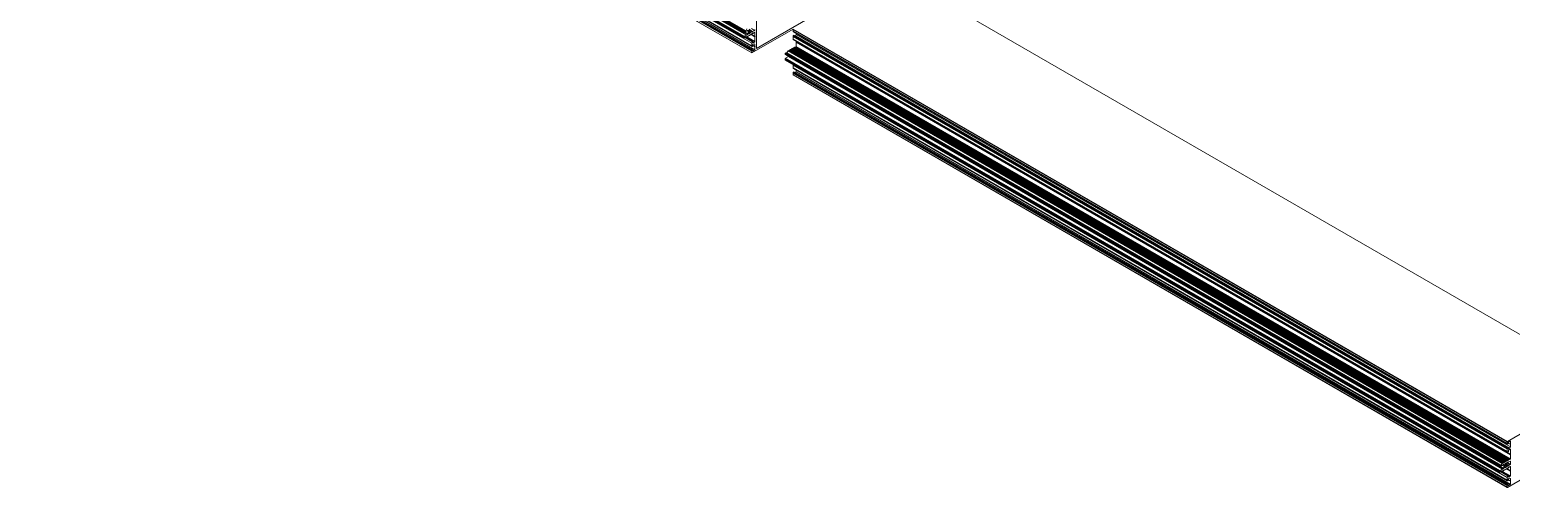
# Model space of a CAD drawing. Header units: millimetres. Extents: x 39 to 459, y 26 to 647.
# Drawn here: x 133.33 to 153.13, y 206.96 to 213.08 of the extents above; entities that cross this region are included whole.
import ezdxf

# ---------------------------------------------------------------- set-up
doc = ezdxf.new("R2010")
doc.units = ezdxf.units.MM
doc.layers.add('ANTET', color=7, linetype='Continuous')

# ---------------------------------------------------------------- blocks, each defined once
blk = doc.blocks.new('Kayıt Montajı')
at = {"color": 7, "linetype": 'Continuous', "lineweight": 15}
for p, q in [((11268.895, 2100.791), (11278.441, 2095.28)), ((11268.895, 2100.78), (11278.441, 2095.269)), ((11268.895, 2100.716), (11278.441, 2095.205)), ((11268.895, 2100.705), (11278.441, 2095.194)), ((11268.896, 2100.779), (11278.442, 2095.268)), ((11268.896, 2100.718), (11278.442, 2095.208)), ((11268.896, 2100.704), (11278.442, 2095.193)), ((11268.897, 2100.795), (11278.443, 2095.284)), ((11268.9, 2100.776), (11278.446, 2095.265)), ((11268.9, 2100.726), (11278.446, 2095.215)), ((11268.901, 2100.727), (11278.447, 2095.216)), ((11268.904, 2100.798), (11278.45, 2095.288)), ((11278.451, 2095.288), (11268.905, 2100.798)), ((11268.918, 2100.798), (11278.464, 2095.288)), ((11268.92, 2100.8), (11278.466, 2095.289)), ((11268.929, 2100.743), (11278.475, 2095.232)), ((11268.936, 2100.747), (11278.482, 2095.236)), ((11269.001, 2100.635), (11278.547, 2095.125)), ((11269.001, 2100.601), (11278.547, 2095.09)), ((11269.001, 2100.601), (11278.547, 2095.09)), ((11269.001, 2100.528), (11278.547, 2095.017)), ((11269.001, 2100.528), (11278.547, 2095.017)), ((11269.001, 2100.506), (11278.547, 2094.995)), ((11269.002, 2100.593), (11278.548, 2095.082)), ((11269.002, 2100.537), (11278.548, 2095.026)), ((11269.002, 2100.504), (11278.548, 2094.993)), ((11269.003, 2100.591), (11278.549, 2095.08)), ((11269.005, 2100.542), (11278.551, 2095.031)), ((11269.012, 2100.546), (11278.558, 2095.035)), ((11278.559, 2095.035), (11269.013, 2100.546)), ((11269.041, 2100.543), (11278.587, 2095.033)), ((11269.044, 2100.547), (11278.59, 2095.036)), ((11289.968, 2090.564), (11280.422, 2096.075)), ((11289.97, 2090.564), (11280.424, 2096.075)), ((11279.698, 2095.681), (11278.611, 2095.054)), ((11278.611, 2095.054), (11278.611, 2095.617)), ((11278.441, 2095.269), (11278.441, 2095.28)), ((11278.443, 2095.284), (11278.45, 2095.288)), ((11278.484, 2095.287), (11278.447, 2095.265)), ((11278.452, 2095.286), (11278.452, 2095.283)), ((11278.454, 2095.281), (11278.464, 2095.288)), ((11278.466, 2095.289), (11278.48, 2095.314)), ((11278.488, 2095.295), (11278.484, 2095.287)), ((11278.487, 2095.293), (11278.491, 2095.291)), ((11278.491, 2095.291), (11278.488, 2095.295)), ((11278.501, 2095.296), (11278.491, 2095.291)), ((11278.501, 2095.247), (11278.501, 2095.296)), ((11278.513, 2095.303), (11278.522, 2095.309)), ((11278.513, 2095.254), (11278.513, 2095.303)), ((11278.513, 2095.298), (11278.551, 2095.276)), ((11278.513, 2095.284), (11278.539, 2095.269)), ((11278.513, 2095.276), (11278.532, 2095.265)), ((11278.515, 2095.305), (11278.558, 2095.28)), ((11278.551, 2095.276), (11278.539, 2095.269)), ((11279.1, 2095.312), (11278.549, 2094.994)), ((11278.555, 2095.272), (11278.551, 2095.276)), ((11278.558, 2095.28), (11278.555, 2095.272)), ((11278.584, 2095.295), (11278.558, 2095.28)), ((11288.645, 2089.798), (11279.099, 2095.308)), ((11279.099, 2095.308), (11279.099, 2095.286)), ((11288.645, 2089.776), (11279.099, 2095.286)), ((11288.645, 2089.775), (11279.099, 2095.286)), ((11279.099, 2095.286), (11279.099, 2095.286)), ((11279.099, 2095.286), (11279.099, 2095.278)), ((11288.645, 2089.767), (11279.099, 2095.278)), ((11279.1, 2095.276), (11288.646, 2089.765)), ((11288.647, 2089.801), (11279.101, 2095.312)), ((11278.441, 2095.194), (11278.441, 2095.205)), ((11278.446, 2095.265), (11278.442, 2095.268)), ((11278.442, 2095.208), (11278.446, 2095.215)), ((11278.45, 2095.197), (11278.443, 2095.193)), ((11278.447, 2095.216), (11278.475, 2095.232)), ((11278.451, 2095.268), (11278.494, 2095.243)), ((11278.452, 2095.204), (11278.452, 2095.201)), ((11278.464, 2095.214), (11278.454, 2095.208)), ((11278.562, 2095.145), (11278.454, 2095.208)), ((11278.458, 2095.272), (11278.501, 2095.247)), ((11278.48, 2095.206), (11278.466, 2095.214)), ((11278.466, 2095.214), (11278.48, 2095.206)), ((11278.475, 2095.232), (11278.478, 2095.228)), ((11278.478, 2095.228), (11278.482, 2095.236)), ((11278.482, 2095.236), (11278.494, 2095.243)), ((11278.489, 2095.215), (11278.485, 2095.208)), ((11278.497, 2095.216), (11278.493, 2095.218)), ((11278.493, 2095.218), (11278.497, 2095.216)), ((11278.494, 2095.243), (11278.497, 2095.239)), ((11278.497, 2095.239), (11278.501, 2095.247)), ((11278.506, 2095.225), (11278.502, 2095.218)), ((11278.514, 2095.225), (11278.51, 2095.228)), ((11278.51, 2095.228), (11278.514, 2095.225)), ((11278.513, 2095.262), (11278.52, 2095.258)), ((11278.516, 2095.25), (11278.513, 2095.254)), ((11278.52, 2095.258), (11278.516, 2095.25)), ((11278.523, 2095.235), (11278.519, 2095.228)), ((11278.532, 2095.265), (11278.52, 2095.258)), ((11278.531, 2095.235), (11278.527, 2095.238)), ((11278.527, 2095.238), (11278.531, 2095.235)), ((11278.535, 2095.261), (11278.532, 2095.265)), ((11278.539, 2095.269), (11278.535, 2095.261)), ((11278.54, 2095.245), (11278.536, 2095.238)), ((11278.537, 2095.24), (11278.59, 2095.209)), ((11278.54, 2095.245), (11278.59, 2095.216)), ((11278.54, 2095.245), (11278.593, 2095.215)), ((11278.548, 2095.245), (11278.544, 2095.247)), ((11278.544, 2095.247), (11278.548, 2095.245)), ((11278.547, 2095.09), (11278.547, 2095.125)), ((11278.548, 2095.082), (11278.547, 2095.09)), ((11278.558, 2095.084), (11278.551, 2095.08)), ((11278.557, 2095.255), (11278.553, 2095.248)), ((11278.558, 2095.143), (11278.561, 2095.145)), ((11278.56, 2095.103), (11278.56, 2095.088)), ((11278.56, 2095.099), (11278.59, 2095.082)), ((11278.56, 2095.099), (11278.593, 2095.08)), ((11278.56, 2095.092), (11278.59, 2095.074)), ((11278.565, 2095.255), (11278.561, 2095.257)), ((11278.561, 2095.257), (11278.565, 2095.255)), ((11278.579, 2095.116), (11278.562, 2095.106)), ((11278.563, 2095.144), (11278.563, 2095.13)), ((11278.565, 2095.129), (11278.587, 2095.142)), ((11278.573, 2095.264), (11278.57, 2095.257)), ((11278.587, 2095.273), (11278.575, 2095.266)), ((11278.59, 2095.11), (11278.579, 2095.116)), ((11278.579, 2095.116), (11278.59, 2095.11)), ((11278.59, 2095.216), (11278.59, 2095.272)), ((11278.593, 2095.215), (11278.59, 2095.216)), ((11278.59, 2095.209), (11278.593, 2095.215)), ((11278.59, 2095.145), (11278.59, 2095.209)), ((11278.59, 2095.082), (11278.59, 2095.11)), ((11278.593, 2095.08), (11278.59, 2095.082)), ((11278.59, 2095.074), (11278.593, 2095.08)), ((11288.645, 2089.711), (11279.099, 2095.222)), ((11279.099, 2095.222), (11279.099, 2095.213)), ((11288.645, 2089.702), (11279.099, 2095.213)), ((11288.645, 2089.702), (11279.099, 2095.213)), ((11279.099, 2095.213), (11279.099, 2095.213)), ((11279.099, 2095.213), (11279.099, 2095.179)), ((11288.645, 2089.668), (11279.099, 2095.179)), ((11279.109, 2095.231), (11279.102, 2095.227)), ((11288.648, 2089.717), (11279.102, 2095.227)), ((11279.102, 2095.172), (11288.648, 2089.661)), ((11288.655, 2089.72), (11279.109, 2095.231)), ((11288.657, 2089.721), (11279.111, 2095.231)), ((11279.13, 2095.224), (11279.127, 2095.222)), ((11279.141, 2095.242), (11279.13, 2095.224)), ((11288.676, 2089.713), (11279.13, 2095.224)), ((11279.141, 2095.252), (11279.141, 2095.242)), ((11288.687, 2089.731), (11279.141, 2095.242)), ((11279.141, 2095.149), (11279.141, 2095.143)), ((11288.687, 2089.632), (11279.141, 2095.143)), ((11279.141, 2095.143), (11279.144, 2095.141)), ((11279.144, 2095.141), (11279.141, 2095.136)), ((11288.687, 2089.625), (11279.141, 2095.136)), ((11279.141, 2095.136), (11279.141, 2095.081)), ((11288.687, 2089.57), (11279.141, 2095.081)), ((11288.69, 2089.63), (11279.144, 2095.141)), ((11278.547, 2095.017), (11278.548, 2095.026)), ((11278.547, 2094.995), (11278.547, 2095.017)), ((11278.551, 2095.031), (11278.558, 2095.035)), ((11278.56, 2095.034), (11278.56, 2095.019)), ((11278.562, 2095.018), (11278.587, 2095.033)), ((11278.59, 2095.036), (11278.59, 2095.074)), ((11288.539, 2089.475), (11278.993, 2094.986)), ((11278.993, 2094.986), (11278.993, 2094.975)), ((11288.539, 2089.464), (11278.993, 2094.975)), ((11288.539, 2089.463), (11278.993, 2094.974)), ((11278.993, 2094.974), (11278.997, 2094.971)), ((11278.997, 2094.921), (11278.993, 2094.914)), ((11288.539, 2089.403), (11278.993, 2094.914)), ((11288.539, 2089.401), (11278.993, 2094.912)), ((11278.993, 2094.912), (11278.993, 2094.901)), ((11288.539, 2089.39), (11278.993, 2094.901)), ((11278.993, 2094.899), (11288.539, 2089.388)), ((11279.001, 2094.994), (11278.995, 2094.99)), ((11288.541, 2089.479), (11278.995, 2094.99)), ((11288.543, 2089.461), (11278.997, 2094.971)), ((11288.543, 2089.41), (11278.997, 2094.921)), ((11279.036, 2094.944), (11278.999, 2094.923)), ((11288.545, 2089.412), (11278.999, 2094.923)), ((11288.547, 2089.483), (11279.001, 2094.994)), ((11288.548, 2089.483), (11279.003, 2094.994)), ((11279.016, 2094.994), (11279.009, 2094.99)), ((11288.562, 2089.483), (11279.016, 2094.994)), ((11279.032, 2095.02), (11279.017, 2094.995)), ((11288.563, 2089.484), (11279.017, 2094.995)), ((11288.578, 2089.509), (11279.032, 2095.02)), ((11288.582, 2089.512), (11279.036, 2095.023)), ((11288.582, 2089.433), (11279.036, 2094.944)), ((11279.042, 2094.946), (11279.04, 2094.941)), ((11279.049, 2095.03), (11279.045, 2095.023)), ((11288.591, 2089.512), (11279.045, 2095.023)), ((11288.595, 2089.519), (11279.049, 2095.03)), ((11288.599, 2089.522), (11279.053, 2095.032)), ((11279.066, 2095.04), (11279.062, 2095.033)), ((11288.608, 2089.522), (11279.062, 2095.033)), ((11288.612, 2089.529), (11279.066, 2095.04)), ((11288.616, 2089.531), (11279.07, 2095.042)), ((11279.083, 2095.049), (11279.079, 2095.043)), ((11288.625, 2089.532), (11279.079, 2095.043)), ((11288.629, 2089.539), (11279.083, 2095.049)), ((11288.633, 2089.541), (11279.087, 2095.052)), ((11279.1, 2095.059), (11279.096, 2095.052)), ((11288.642, 2089.542), (11279.096, 2095.052)), ((11288.646, 2089.548), (11279.1, 2095.059)), ((11288.65, 2089.551), (11279.104, 2095.062)), ((11279.117, 2095.069), (11279.113, 2095.062)), ((11288.659, 2089.551), (11279.113, 2095.062)), ((11288.663, 2089.558), (11279.117, 2095.069)), ((11288.667, 2089.561), (11279.121, 2095.072)), ((11279.139, 2095.077), (11279.126, 2095.07)), ((11288.672, 2089.559), (11279.126, 2095.07)), ((11288.685, 2089.566), (11279.139, 2095.077)), ((11288.645, 2089.32), (11279.099, 2094.831)), ((11279.099, 2094.831), (11279.099, 2094.796)), ((11288.645, 2089.286), (11279.099, 2094.796)), ((11288.645, 2089.285), (11279.099, 2094.796)), ((11279.099, 2094.796), (11279.099, 2094.796)), ((11279.099, 2094.796), (11279.099, 2094.788)), ((11288.645, 2089.277), (11279.099, 2094.788)), ((11288.645, 2089.221), (11279.099, 2094.732)), ((11279.099, 2094.732), (11279.099, 2094.723)), ((11288.645, 2089.212), (11279.099, 2094.723)), ((11288.645, 2089.212), (11279.099, 2094.723)), ((11279.099, 2094.723), (11279.099, 2094.723)), ((11279.099, 2094.723), (11279.099, 2094.701)), ((11288.645, 2089.19), (11279.099, 2094.701)), ((11279.099, 2094.699), (11288.645, 2089.189)), ((11279.1, 2094.786), (11288.646, 2089.275)), ((11279.109, 2094.741), (11279.102, 2094.737)), ((11288.648, 2089.227), (11279.102, 2094.737)), ((11288.655, 2089.231), (11279.109, 2094.741)), ((11288.657, 2089.231), (11279.111, 2094.741)), ((11279.139, 2094.739), (11279.127, 2094.732)), ((11288.685, 2089.228), (11279.139, 2094.739)), ((11279.141, 2094.763), (11279.141, 2094.743)), ((11288.687, 2089.232), (11279.141, 2094.743)), ((11289.968, 2090.564), (11288.647, 2089.801)), ((11288.645, 2089.798), (11288.645, 2089.776)), ((11288.645, 2089.776), (11288.645, 2089.775)), ((11288.645, 2089.775), (11288.645, 2089.767)), ((11288.648, 2089.766), (11288.655, 2089.769)), ((11288.657, 2089.773), (11288.657, 2089.788)), ((11288.687, 2089.767), (11288.657, 2089.784)), ((11288.69, 2089.765), (11288.657, 2089.784)), ((11288.687, 2089.76), (11288.657, 2089.777)), ((11288.659, 2089.791), (11288.685, 2089.806)), ((11288.687, 2089.731), (11288.676, 2089.713)), ((11288.687, 2089.805), (11288.687, 2089.767)), ((11288.687, 2089.767), (11288.69, 2089.765)), ((11288.69, 2089.765), (11288.687, 2089.76)), ((11288.687, 2089.76), (11288.687, 2089.731)), ((11288.629, 2089.539), (11288.625, 2089.532)), ((11288.637, 2089.539), (11288.633, 2089.541)), ((11288.646, 2089.548), (11288.642, 2089.542)), ((11288.645, 2089.711), (11288.645, 2089.702)), ((11288.645, 2089.702), (11288.645, 2089.668)), ((11288.645, 2089.702), (11288.645, 2089.702)), ((11288.655, 2089.72), (11288.648, 2089.717)), ((11288.654, 2089.549), (11288.65, 2089.551)), ((11288.655, 2089.662), (11288.658, 2089.663)), ((11288.682, 2089.54), (11288.655, 2089.525)), ((11288.657, 2089.705), (11288.657, 2089.719)), ((11288.676, 2089.713), (11288.659, 2089.703)), ((11288.663, 2089.558), (11288.659, 2089.551)), ((11288.66, 2089.667), (11288.66, 2089.681)), ((11288.663, 2089.684), (11288.685, 2089.697)), ((11288.671, 2089.559), (11288.667, 2089.561)), ((11288.685, 2089.566), (11288.672, 2089.559)), ((11288.687, 2089.696), (11288.687, 2089.632)), ((11288.687, 2089.632), (11288.69, 2089.63)), ((11288.69, 2089.63), (11288.687, 2089.625)), ((11288.687, 2089.625), (11288.687, 2089.57)), ((11288.687, 2089.5), (11288.687, 2089.537)), ((11288.539, 2089.475), (11288.539, 2089.464)), ((11288.539, 2089.463), (11288.543, 2089.461)), ((11288.543, 2089.41), (11288.539, 2089.403)), ((11288.539, 2089.401), (11288.539, 2089.39)), ((11288.547, 2089.483), (11288.541, 2089.479)), ((11288.541, 2089.389), (11288.547, 2089.392)), ((11288.545, 2089.461), (11288.572, 2089.477)), ((11288.582, 2089.433), (11288.545, 2089.412)), ((11288.589, 2089.437), (11288.546, 2089.462)), ((11288.549, 2089.478), (11288.549, 2089.482)), ((11288.549, 2089.396), (11288.549, 2089.4)), ((11288.562, 2089.483), (11288.551, 2089.477)), ((11288.551, 2089.403), (11288.562, 2089.409)), ((11288.66, 2089.34), (11288.551, 2089.403)), ((11288.598, 2089.443), (11288.556, 2089.467)), ((11288.578, 2089.509), (11288.563, 2089.484)), ((11288.563, 2089.41), (11288.578, 2089.401)), ((11288.578, 2089.401), (11288.563, 2089.41)), ((11288.572, 2089.477), (11288.576, 2089.485)), ((11288.579, 2089.481), (11288.575, 2089.483)), ((11288.576, 2089.485), (11288.579, 2089.481)), ((11288.579, 2089.481), (11288.591, 2089.488)), ((11288.586, 2089.51), (11288.582, 2089.512)), ((11288.585, 2089.429), (11288.582, 2089.433)), ((11288.582, 2089.404), (11288.586, 2089.411)), ((11288.589, 2089.437), (11288.585, 2089.429)), ((11288.598, 2089.443), (11288.589, 2089.437)), ((11288.595, 2089.519), (11288.591, 2089.512)), ((11288.591, 2089.488), (11288.595, 2089.496)), ((11288.591, 2089.413), (11288.595, 2089.411)), ((11288.595, 2089.411), (11288.591, 2089.413)), ((11288.598, 2089.492), (11288.594, 2089.494)), ((11288.595, 2089.496), (11288.598, 2089.492)), ((11288.598, 2089.492), (11288.598, 2089.443)), ((11288.603, 2089.519), (11288.599, 2089.522)), ((11288.599, 2089.414), (11288.603, 2089.421)), ((11288.612, 2089.529), (11288.608, 2089.522)), ((11288.608, 2089.423), (11288.612, 2089.421)), ((11288.612, 2089.421), (11288.608, 2089.423)), ((11288.614, 2089.507), (11288.61, 2089.499)), ((11288.61, 2089.499), (11288.61, 2089.45)), ((11288.646, 2089.47), (11288.61, 2089.491)), ((11288.639, 2089.466), (11288.61, 2089.483)), ((11288.627, 2089.459), (11288.61, 2089.468)), ((11288.62, 2089.455), (11288.61, 2089.461)), ((11288.61, 2089.45), (11288.62, 2089.455)), ((11288.658, 2089.477), (11288.612, 2089.504)), ((11288.617, 2089.503), (11288.613, 2089.505)), ((11288.617, 2089.503), (11288.614, 2089.507)), ((11288.62, 2089.529), (11288.616, 2089.531)), ((11288.616, 2089.423), (11288.62, 2089.43)), ((11288.63, 2089.51), (11288.617, 2089.503)), ((11288.62, 2089.455), (11288.623, 2089.451)), ((11288.665, 2089.481), (11288.622, 2089.506)), ((11288.623, 2089.451), (11288.627, 2089.459)), ((11288.625, 2089.433), (11288.629, 2089.431)), ((11288.629, 2089.431), (11288.625, 2089.433)), ((11288.627, 2089.459), (11288.639, 2089.466)), ((11288.633, 2089.518), (11288.63, 2089.51)), ((11288.636, 2089.514), (11288.632, 2089.516)), ((11288.636, 2089.514), (11288.633, 2089.518)), ((11288.633, 2089.433), (11288.637, 2089.44)), ((11288.687, 2089.404), (11288.634, 2089.435)), ((11288.649, 2089.521), (11288.636, 2089.514)), ((11288.687, 2089.412), (11288.637, 2089.44)), ((11288.69, 2089.41), (11288.637, 2089.44)), ((11288.639, 2089.466), (11288.642, 2089.462)), ((11288.642, 2089.462), (11288.646, 2089.47)), ((11288.642, 2089.443), (11288.646, 2089.44)), ((11288.646, 2089.44), (11288.642, 2089.443)), ((11288.646, 2089.47), (11288.658, 2089.477)), ((11288.647, 2089.189), (11289.176, 2089.495)), ((11288.652, 2089.529), (11288.649, 2089.521)), ((11288.65, 2089.443), (11288.654, 2089.45)), ((11288.655, 2089.525), (11288.651, 2089.527)), ((11288.655, 2089.525), (11288.652, 2089.529)), ((11288.658, 2089.34), (11288.655, 2089.338)), ((11288.658, 2089.477), (11288.662, 2089.473)), ((11288.659, 2089.453), (11288.663, 2089.45)), ((11288.663, 2089.45), (11288.659, 2089.453)), ((11288.66, 2089.325), (11288.66, 2089.339)), ((11288.662, 2089.473), (11288.665, 2089.481)), ((11288.685, 2089.337), (11288.663, 2089.324)), ((11288.665, 2089.481), (11288.682, 2089.491)), ((11288.667, 2089.453), (11288.671, 2089.459)), ((11288.672, 2089.461), (11288.685, 2089.468)), ((11288.687, 2089.467), (11288.687, 2089.412)), ((11288.687, 2089.412), (11288.69, 2089.41)), ((11288.69, 2089.41), (11288.687, 2089.404)), ((11288.687, 2089.404), (11288.687, 2089.341)), ((11288.645, 2089.32), (11288.645, 2089.286)), ((11288.645, 2089.286), (11288.645, 2089.285)), ((11288.645, 2089.285), (11288.645, 2089.277)), ((11288.645, 2089.221), (11288.645, 2089.212)), ((11288.645, 2089.212), (11288.645, 2089.19)), ((11288.645, 2089.212), (11288.645, 2089.212)), ((11288.648, 2089.276), (11288.655, 2089.28)), ((11288.655, 2089.231), (11288.648, 2089.227)), ((11288.657, 2089.283), (11288.657, 2089.298)), ((11288.687, 2089.277), (11288.657, 2089.294)), ((11288.69, 2089.275), (11288.657, 2089.294)), ((11288.687, 2089.27), (11288.657, 2089.287)), ((11288.657, 2089.215), (11288.657, 2089.229)), ((11288.659, 2089.302), (11288.676, 2089.311)), ((11288.685, 2089.228), (11288.659, 2089.213)), ((11288.676, 2089.311), (11288.687, 2089.305)), ((11288.687, 2089.305), (11288.676, 2089.311)), ((11288.687, 2089.305), (11288.687, 2089.277)), ((11288.687, 2089.277), (11288.69, 2089.275)), ((11288.69, 2089.275), (11288.687, 2089.27)), ((11288.687, 2089.27), (11288.687, 2089.232))]:
    blk.add_line(p, q, dxfattribs=at)
at = {"color": 8, "linetype": 'Continuous', "lineweight": 15}
for p, q in [((11278.452, 2095.283), (11278.454, 2095.281)), ((11278.542, 2095.32), (11278.584, 2095.295)), ((11278.452, 2095.204), (11278.558, 2095.143)), ((11278.453, 2095.207), (11278.561, 2095.145)), ((11278.463, 2095.213), (11278.587, 2095.142)), ((11278.483, 2095.207), (11278.59, 2095.145)), ((11278.563, 2095.13), (11278.565, 2095.129)), ((11278.587, 2095.273), (11278.59, 2095.272)), ((11278.56, 2095.019), (11278.562, 2095.018)), ((11288.687, 2089.805), (11288.685, 2089.806)), ((11288.659, 2089.703), (11288.657, 2089.705)), ((11288.687, 2089.537), (11288.682, 2089.54)), ((11288.687, 2089.696), (11288.685, 2089.697)), ((11288.551, 2089.477), (11288.549, 2089.478)), ((11288.655, 2089.338), (11288.549, 2089.4)), ((11288.658, 2089.34), (11288.55, 2089.402)), ((11288.685, 2089.337), (11288.561, 2089.409)), ((11288.687, 2089.341), (11288.581, 2089.402)), ((11288.682, 2089.491), (11288.639, 2089.515)), ((11288.687, 2089.5), (11288.649, 2089.522)), ((11288.687, 2089.467), (11288.685, 2089.468)), ((11288.659, 2089.213), (11288.657, 2089.215)), ((11288.663, 2089.324), (11288.66, 2089.325))]:
    blk.add_line(p, q, dxfattribs=at)
at = {"color": 7, "linetype": 'Continuous', "lineweight": 15, "flags": 128}
for points in [[(11278.485, 2095.208), (11278.484, 2095.208), (11278.484, 2095.207), (11278.483, 2095.207), (11278.482, 2095.206), (11278.482, 2095.206), (11278.481, 2095.206), (11278.481, 2095.206), (11278.48, 2095.206)], [(11278.493, 2095.218), (11278.493, 2095.218), (11278.492, 2095.218), (11278.492, 2095.218), (11278.491, 2095.218), (11278.49, 2095.217), (11278.49, 2095.217), (11278.489, 2095.216), (11278.489, 2095.215)], [(11278.502, 2095.218), (11278.501, 2095.218), (11278.501, 2095.217), (11278.5, 2095.216), (11278.499, 2095.216), (11278.499, 2095.216), (11278.498, 2095.215), (11278.498, 2095.215), (11278.497, 2095.216)], [(11278.51, 2095.228), (11278.51, 2095.228), (11278.509, 2095.228), (11278.509, 2095.228), (11278.508, 2095.228), (11278.507, 2095.227), (11278.507, 2095.227), (11278.506, 2095.226), (11278.506, 2095.225)], [(11278.519, 2095.228), (11278.518, 2095.227), (11278.518, 2095.227), (11278.517, 2095.226), (11278.516, 2095.226), (11278.516, 2095.225), (11278.515, 2095.225), (11278.515, 2095.225), (11278.514, 2095.225)], [(11278.527, 2095.238), (11278.527, 2095.238), (11278.526, 2095.238), (11278.526, 2095.238), (11278.525, 2095.237), (11278.524, 2095.237), (11278.524, 2095.236), (11278.523, 2095.236), (11278.523, 2095.235)], [(11278.536, 2095.238), (11278.535, 2095.237), (11278.535, 2095.236), (11278.534, 2095.236), (11278.533, 2095.235), (11278.533, 2095.235), (11278.532, 2095.235), (11278.532, 2095.235), (11278.531, 2095.235)], [(11278.544, 2095.247), (11278.544, 2095.248), (11278.543, 2095.248), (11278.542, 2095.247), (11278.542, 2095.247), (11278.541, 2095.247), (11278.541, 2095.246), (11278.54, 2095.246), (11278.54, 2095.245)], [(11278.553, 2095.248), (11278.552, 2095.247), (11278.552, 2095.246), (11278.551, 2095.246), (11278.55, 2095.245), (11278.55, 2095.245), (11278.549, 2095.245), (11278.549, 2095.245), (11278.548, 2095.245)], [(11278.551, 2095.08), (11278.55, 2095.08), (11278.55, 2095.08), (11278.549, 2095.08), (11278.549, 2095.08), (11278.548, 2095.08), (11278.548, 2095.081), (11278.548, 2095.081), (11278.548, 2095.082)], [(11278.561, 2095.257), (11278.561, 2095.257), (11278.56, 2095.257), (11278.559, 2095.257), (11278.559, 2095.257), (11278.558, 2095.257), (11278.558, 2095.256), (11278.557, 2095.255), (11278.557, 2095.255)], [(11278.57, 2095.257), (11278.569, 2095.257), (11278.569, 2095.256), (11278.568, 2095.256), (11278.567, 2095.255), (11278.567, 2095.255), (11278.566, 2095.255), (11278.566, 2095.255), (11278.565, 2095.255)], [(11279.099, 2095.179), (11279.099, 2095.176), (11279.099, 2095.174), (11279.1, 2095.173), (11279.102, 2095.172), (11279.102, 2095.172)], [(11278.993, 2094.901), (11278.993, 2094.9), (11278.993, 2094.9), (11278.993, 2094.899), (11278.993, 2094.899), (11278.993, 2094.899)], [(11279.036, 2095.023), (11279.036, 2095.023), (11279.035, 2095.023), (11279.035, 2095.023), (11279.034, 2095.022), (11279.033, 2095.022), (11279.033, 2095.021), (11279.032, 2095.021), (11279.032, 2095.02)], [(11279.045, 2095.023), (11279.044, 2095.022), (11279.044, 2095.022), (11279.043, 2095.021), (11279.042, 2095.021), (11279.042, 2095.02), (11279.041, 2095.02), (11279.041, 2095.02), (11279.04, 2095.02)], [(11279.053, 2095.032), (11279.053, 2095.033), (11279.052, 2095.033), (11279.052, 2095.033), (11279.051, 2095.032), (11279.05, 2095.032), (11279.05, 2095.031), (11279.049, 2095.031), (11279.049, 2095.03)], [(11279.062, 2095.033), (11279.061, 2095.032), (11279.061, 2095.031), (11279.06, 2095.031), (11279.059, 2095.03), (11279.059, 2095.03), (11279.058, 2095.03), (11279.058, 2095.03), (11279.057, 2095.03)], [(11279.07, 2095.042), (11279.07, 2095.042), (11279.069, 2095.042), (11279.069, 2095.042), (11279.068, 2095.042), (11279.067, 2095.042), (11279.067, 2095.041), (11279.066, 2095.04), (11279.066, 2095.04)], [(11279.079, 2095.043), (11279.078, 2095.042), (11279.078, 2095.041), (11279.077, 2095.041), (11279.076, 2095.04), (11279.076, 2095.04), (11279.075, 2095.04), (11279.075, 2095.04), (11279.074, 2095.04)], [(11279.087, 2095.052), (11279.087, 2095.052), (11279.086, 2095.052), (11279.086, 2095.052), (11279.085, 2095.052), (11279.084, 2095.051), (11279.084, 2095.051), (11279.083, 2095.05), (11279.083, 2095.049)], [(11279.096, 2095.052), (11279.095, 2095.052), (11279.095, 2095.051), (11279.094, 2095.05), (11279.093, 2095.05), (11279.093, 2095.05), (11279.092, 2095.05), (11279.092, 2095.05), (11279.091, 2095.05)], [(11279.104, 2095.062), (11279.104, 2095.062), (11279.103, 2095.062), (11279.103, 2095.062), (11279.102, 2095.062), (11279.101, 2095.061), (11279.101, 2095.061), (11279.1, 2095.06), (11279.1, 2095.059)], [(11279.113, 2095.062), (11279.112, 2095.061), (11279.112, 2095.061), (11279.111, 2095.06), (11279.11, 2095.06), (11279.11, 2095.059), (11279.109, 2095.059), (11279.109, 2095.059), (11279.108, 2095.06)], [(11279.121, 2095.072), (11279.121, 2095.072), (11279.12, 2095.072), (11279.119, 2095.072), (11279.119, 2095.071), (11279.118, 2095.071), (11279.118, 2095.07), (11279.117, 2095.07), (11279.117, 2095.069)], [(11279.099, 2094.701), (11279.099, 2094.7), (11279.099, 2094.7), (11279.099, 2094.7), (11279.099, 2094.699), (11279.099, 2094.699)], [(11288.645, 2089.767), (11288.645, 2089.766), (11288.646, 2089.766), (11288.646, 2089.766), (11288.646, 2089.765), (11288.647, 2089.765), (11288.647, 2089.765), (11288.648, 2089.765), (11288.648, 2089.766)], [(11288.633, 2089.541), (11288.633, 2089.541), (11288.632, 2089.541), (11288.631, 2089.541), (11288.631, 2089.541), (11288.63, 2089.541), (11288.63, 2089.54), (11288.629, 2089.539), (11288.629, 2089.539)], [(11288.642, 2089.542), (11288.641, 2089.541), (11288.641, 2089.54), (11288.64, 2089.54), (11288.639, 2089.539), (11288.639, 2089.539), (11288.638, 2089.539), (11288.638, 2089.539), (11288.637, 2089.539)], [(11288.65, 2089.551), (11288.65, 2089.551), (11288.649, 2089.551), (11288.648, 2089.551), (11288.648, 2089.551), (11288.647, 2089.55), (11288.647, 2089.55), (11288.646, 2089.549), (11288.646, 2089.548)], [(11288.659, 2089.551), (11288.658, 2089.551), (11288.658, 2089.55), (11288.657, 2089.549), (11288.656, 2089.549), (11288.656, 2089.549), (11288.655, 2089.549), (11288.655, 2089.549), (11288.654, 2089.549)], [(11288.667, 2089.561), (11288.667, 2089.561), (11288.666, 2089.561), (11288.665, 2089.561), (11288.665, 2089.561), (11288.664, 2089.56), (11288.664, 2089.56), (11288.663, 2089.559), (11288.663, 2089.558)], [(11288.582, 2089.512), (11288.582, 2089.512), (11288.581, 2089.512), (11288.581, 2089.512), (11288.58, 2089.512), (11288.579, 2089.511), (11288.579, 2089.511), (11288.578, 2089.51), (11288.578, 2089.509)], [(11288.578, 2089.401), (11288.578, 2089.401), (11288.579, 2089.401), (11288.579, 2089.401), (11288.58, 2089.401), (11288.581, 2089.402), (11288.581, 2089.402), (11288.582, 2089.403), (11288.582, 2089.404)], [(11288.591, 2089.512), (11288.59, 2089.511), (11288.59, 2089.511), (11288.589, 2089.51), (11288.588, 2089.51), (11288.588, 2089.51), (11288.587, 2089.509), (11288.587, 2089.509), (11288.586, 2089.51)], [(11288.586, 2089.411), (11288.587, 2089.411), (11288.587, 2089.412), (11288.588, 2089.413), (11288.588, 2089.413), (11288.589, 2089.413), (11288.59, 2089.414), (11288.59, 2089.413), (11288.591, 2089.413)], [(11288.599, 2089.522), (11288.599, 2089.522), (11288.598, 2089.522), (11288.598, 2089.522), (11288.597, 2089.521), (11288.596, 2089.521), (11288.596, 2089.52), (11288.595, 2089.52), (11288.595, 2089.519)], [(11288.595, 2089.411), (11288.595, 2089.411), (11288.596, 2089.411), (11288.596, 2089.411), (11288.597, 2089.411), (11288.598, 2089.412), (11288.598, 2089.412), (11288.599, 2089.413), (11288.599, 2089.414)], [(11288.608, 2089.522), (11288.607, 2089.521), (11288.607, 2089.521), (11288.606, 2089.52), (11288.605, 2089.52), (11288.605, 2089.519), (11288.604, 2089.519), (11288.604, 2089.519), (11288.603, 2089.519)], [(11288.603, 2089.421), (11288.604, 2089.421), (11288.604, 2089.422), (11288.605, 2089.422), (11288.605, 2089.423), (11288.606, 2089.423), (11288.607, 2089.423), (11288.607, 2089.423), (11288.608, 2089.423)], [(11288.616, 2089.531), (11288.616, 2089.532), (11288.615, 2089.532), (11288.615, 2089.532), (11288.614, 2089.531), (11288.613, 2089.531), (11288.613, 2089.53), (11288.612, 2089.53), (11288.612, 2089.529)], [(11288.612, 2089.421), (11288.612, 2089.421), (11288.613, 2089.421), (11288.613, 2089.421), (11288.614, 2089.421), (11288.615, 2089.421), (11288.615, 2089.422), (11288.616, 2089.423), (11288.616, 2089.423)], [(11288.625, 2089.532), (11288.624, 2089.531), (11288.624, 2089.53), (11288.623, 2089.53), (11288.622, 2089.529), (11288.622, 2089.529), (11288.621, 2089.529), (11288.621, 2089.529), (11288.62, 2089.529)], [(11288.62, 2089.43), (11288.621, 2089.431), (11288.621, 2089.432), (11288.622, 2089.432), (11288.622, 2089.433), (11288.623, 2089.433), (11288.624, 2089.433), (11288.624, 2089.433), (11288.625, 2089.433)], [(11288.629, 2089.431), (11288.629, 2089.43), (11288.63, 2089.43), (11288.63, 2089.431), (11288.631, 2089.431), (11288.631, 2089.431), (11288.632, 2089.432), (11288.633, 2089.432), (11288.633, 2089.433)], [(11288.637, 2089.44), (11288.638, 2089.441), (11288.638, 2089.441), (11288.639, 2089.442), (11288.639, 2089.442), (11288.64, 2089.443), (11288.641, 2089.443), (11288.641, 2089.443), (11288.642, 2089.443)], [(11288.646, 2089.44), (11288.646, 2089.44), (11288.647, 2089.44), (11288.647, 2089.44), (11288.648, 2089.441), (11288.648, 2089.441), (11288.649, 2089.442), (11288.65, 2089.442), (11288.65, 2089.443)], [(11288.654, 2089.45), (11288.655, 2089.451), (11288.655, 2089.451), (11288.656, 2089.452), (11288.656, 2089.452), (11288.657, 2089.453), (11288.658, 2089.453), (11288.658, 2089.453), (11288.659, 2089.453)], [(11288.663, 2089.45), (11288.663, 2089.45), (11288.664, 2089.45), (11288.664, 2089.45), (11288.665, 2089.45), (11288.665, 2089.451), (11288.666, 2089.451), (11288.667, 2089.452), (11288.667, 2089.453)], [(11288.645, 2089.277), (11288.645, 2089.277), (11288.646, 2089.276), (11288.646, 2089.276), (11288.646, 2089.275), (11288.647, 2089.275), (11288.647, 2089.275), (11288.648, 2089.275), (11288.648, 2089.276)]]:
    blk.add_lwpolyline(points, dxfattribs=at)
at = {"color": 7, "linetype": 'Continuous', "lineweight": 15}
for centre, radius, start, end in [((11278.446, 2095.28), 0.00461, 122.5928, 177.4023), ((11278.45, 2095.286), 0.00131, 350.8223, 129.1818), ((11278.453, 2095.282), 0.00131, 170.8147, 309.1893), ((11278.462, 2095.291), 0.00432, 301.9407, 331.1646), ((11278.578, 2095.305), 0.0115, 302.6151, 357.3874), ((11279.101, 2095.278), 0.0021, 179.6742, 235.7332), ((11278.443, 2095.269), 0.00151, 174.4186, 234.1127), ((11278.445, 2095.205), 0.00434, 148.9309, 178.042), ((11278.442, 2095.194), 0.00131, 170.7711, 309.2366), ((11278.447, 2095.267), 0.00151, 245.6919, 305.5994), ((11278.45, 2095.213), 0.00433, 121.9634, 151.1419), ((11278.447, 2095.201), 0.00461, 302.6165, 357.3773), ((11278.456, 2095.204), 0.00461, 122.6165, 177.3773), ((11278.465, 2095.213), 0.00151, 65.6416, 125.6496), ((11278.57, 2095.124), 0.023, 122.6019, 177.4003), ((11278.551, 2095.09), 0.00423, 180.6589, 183.4957), ((11278.555, 2095.088), 0.00461, 302.6179, 357.3772), ((11278.564, 2095.102), 0.00461, 122.6187, 177.3764), ((11278.562, 2095.144), 0.00131, 350.7711, 129.2366), ((11278.564, 2095.13), 0.00131, 170.8218, 309.186), ((11278.577, 2095.262), 0.00435, 121.9946, 151.0671), ((11278.588, 2095.272), 0.00131, 350.8218, 129.186), ((11278.585, 2095.146), 0.00461, 302.6165, 357.3773), ((11279.106, 2095.221), 0.00699, 122.8052, 174.3199), ((11279.11, 2095.23), 0.00151, 65.6919, 125.5994), ((11279.136, 2095.081), 0.00461, 302.6145, 357.3781), ((11278.552, 2095.017), 0.00478, 176.6997, 179.311), ((11278.548, 2094.995), 0.00131, 170.7678, 309.2362), ((11278.555, 2095.025), 0.00699, 122.7739, 174.3249), ((11278.559, 2095.034), 0.00131, 350.8218, 129.186), ((11278.561, 2095.019), 0.00131, 170.8218, 309.186), ((11278.585, 2095.037), 0.00461, 302.6165, 357.3773), ((11278.997, 2094.986), 0.00461, 122.6185, 177.3766), ((11278.994, 2094.975), 0.00151, 174.4284, 234.3238), ((11278.997, 2094.911), 0.00433, 148.8584, 178.0091), ((11279.001, 2094.919), 0.00432, 121.9452, 151.1601), ((11279.002, 2094.992), 0.00151, 65.7154, 125.5896), ((11279.014, 2094.997), 0.00433, 301.959, 331.1463), ((11279.125, 2095.071), 0.00152, 247.3918, 305.4542), ((11279.118, 2094.83), 0.0198, 158.5598, 178.7468), ((11279.101, 2094.788), 0.0021, 179.6767, 235.7283), ((11279.106, 2094.731), 0.00699, 122.8021, 174.3231), ((11279.11, 2094.74), 0.00151, 65.7111, 125.5939), ((11279.136, 2094.743), 0.00461, 302.6165, 357.3773), ((11288.649, 2089.797), 0.00461, 122.6185, 177.3766), ((11288.653, 2089.773), 0.00461, 302.6185, 357.3766), ((11288.662, 2089.788), 0.0046, 122.5652, 177.4668), ((11288.686, 2089.805), 0.00131, 350.8213, 129.1901), ((11288.651, 2089.667), 0.00655, 170.8121, 309.1934), ((11288.652, 2089.711), 0.00699, 122.8052, 174.3199), ((11288.656, 2089.719), 0.00131, 350.8223, 129.1818), ((11288.659, 2089.704), 0.00131, 170.6363, 309.2567), ((11288.656, 2089.667), 0.00461, 302.6185, 357.3766), ((11288.665, 2089.68), 0.00461, 122.6145, 177.3781), ((11288.671, 2089.56), 0.00151, 245.6711, 305.6202), ((11288.684, 2089.537), 0.00328, 350.8226, 129.2051), ((11288.686, 2089.696), 0.00131, 350.8213, 129.1901), ((11288.682, 2089.57), 0.00461, 302.6145, 357.3781), ((11288.54, 2089.39), 0.00131, 170.8218, 309.186), ((11288.543, 2089.475), 0.00461, 122.6185, 177.3766), ((11288.54, 2089.464), 0.00151, 174.4284, 234.3238), ((11288.543, 2089.401), 0.00433, 148.8584, 178.0091), ((11288.544, 2089.462), 0.00151, 245.6459, 305.6453), ((11288.547, 2089.408), 0.00432, 121.9452, 151.1601), ((11288.548, 2089.482), 0.00131, 350.8223, 129.1818), ((11288.545, 2089.396), 0.00461, 302.6165, 357.3773), ((11288.55, 2089.478), 0.00131, 170.6298, 309.2559), ((11288.554, 2089.399), 0.0046, 122.5672, 177.4661), ((11288.56, 2089.487), 0.00433, 301.959, 331.1463), ((11288.563, 2089.408), 0.00151, 65.6876, 125.6037), ((11288.668, 2089.319), 0.0231, 122.6118, 177.3825), ((11288.659, 2089.339), 0.00131, 350.8218, 129.186), ((11288.675, 2089.457), 0.00433, 121.958, 151.1472), ((11288.675, 2089.501), 0.0115, 302.6086, 357.3781), ((11288.686, 2089.467), 0.00131, 350.8218, 129.186), ((11288.682, 2089.341), 0.00461, 302.6165, 357.3773), ((11288.652, 2089.221), 0.00699, 122.8021, 174.3231), ((11288.646, 2089.19), 0.00131, 170.8185, 309.1855), ((11288.653, 2089.283), 0.00461, 302.6179, 357.3772), ((11288.656, 2089.23), 0.00131, 350.8218, 129.186), ((11288.662, 2089.298), 0.0046, 122.5694, 177.4651), ((11288.659, 2089.214), 0.00131, 170.6368, 309.2525), ((11288.662, 2089.325), 0.00131, 170.8218, 309.186), ((11288.682, 2089.232), 0.00461, 302.6165, 357.3773)]:
    blk.add_arc(centre, radius, start, end, dxfattribs=at)

msp = doc.modelspace()

# ---------------------------------------------------------------- block references
at = {"layer": 'ANTET', "color": 0}
msp.add_blockref('Kayıt Montajı', (-11135.57, -1882.226), dxfattribs=at)

doc.saveas('drawing.dxf')
